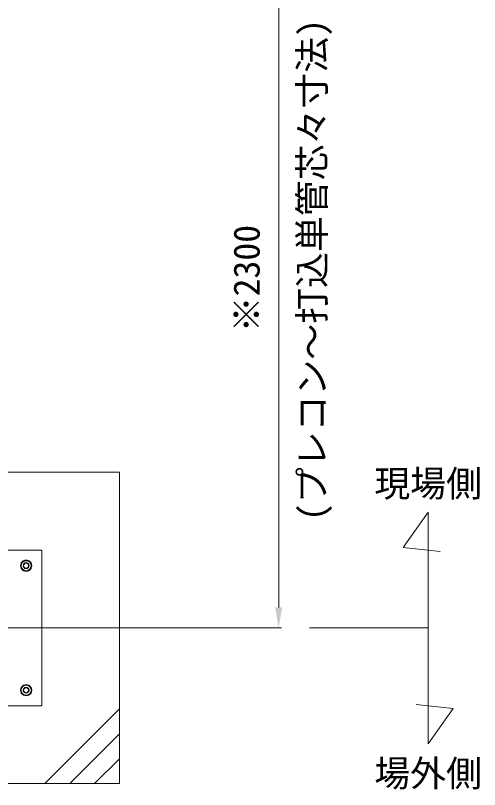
# Model space of a CAD drawing. Units: millimetres, scale not verified. Extents: x -20976 to 3174, y -17325 to 17325.
# Drawn here: x -6870 to -5380, y 13206 to 15692 of the extents above; entities that cross this region are included whole.
import ezdxf
from ezdxf.enums import TextEntityAlignment as Align

# ---------------------------------------------------------------- set-up
doc = ezdxf.new("R2010")
doc.units = ezdxf.units.MM
doc.header["$LTSCALE"] = 90
doc.linetypes.add('CHAIN2', pattern=[12, 9, -1, 1, -1])
for name, color, linetype, lineweight in [('0-6_ﾎﾞﾙﾄ類', 2, 'Continuous', 18), ('0-9_基礎工事用PCA大', 7, 'Continuous', 18), ('0-B_寸法', 3, 'Continuous', 18), ('1-4_通芯', 1, 'CHAIN2', 18), ('1-9_文字', 7, 'Continuous', 18)]:
    doc.layers.add(name, color=color, linetype=linetype, lineweight=lineweight)
doc.styles.add('ＭＳ ゴシック', font='')
doc.styles.get('ＭＳ ゴシック').set_extended_font_data('MS Gothic')

msp = doc.modelspace()

# ---------------------------------------------------------------- linework, layer by layer
at = {"layer": '0-6_ﾎﾞﾙﾄ類'}
for points in [[(-6845.48, 13941), (-6854.72, 13925), (-6845.48, 13909), (-6827, 13909), (-6817.76, 13925), (-6827, 13941)], [(-6845.48, 13509), (-6854.72, 13525), (-6845.48, 13541), (-6827, 13541), (-6817.76, 13525), (-6827, 13509)]]:
    msp.add_lwpolyline(points, close=True, dxfattribs=at)
for centre, radius in [((-6836.24, 13925), 16), ((-6836.24, 13925), 9.52), ((-6836.24, 13925), 8.08), ((-6836.24, 13525), 16), ((-6836.24, 13525), 9.52), ((-6836.24, 13525), 8.08)]:
    msp.add_circle(centre, radius, dxfattribs=at)
for centre, start, end in [((-6836.24, 13925), 122.734, 177.266), ((-6836.24, 13925), 62.734, 117.266), ((-6836.24, 13925), 2.734, 57.266), ((-6836.24, 13925), 182.734, 237.266), ((-6836.24, 13925), 242.734, 297.266), ((-6836.24, 13925), 302.734, 357.266), ((-6836.24, 13525), 122.734, 177.266), ((-6836.24, 13525), 62.734, 117.266), ((-6836.24, 13525), 2.734, 57.266), ((-6836.24, 13525), 182.734, 237.266), ((-6836.24, 13525), 242.734, 297.266), ((-6836.24, 13525), 302.734, 357.266)]:
    msp.add_arc(centre, 18, start, end, dxfattribs=at)
at = {"layer": '0-9_基礎工事用PCA大'}
for p, q in [((-6536.24, 13465), (-6776.24, 13225)), ((-6536.24, 13385), (-6696.24, 13225)), ((-6536.24, 13305), (-6616.24, 13225))]:
    msp.add_line(p, q, dxfattribs=at)
for points in [[(-7536.24, 13594.67), (-7536.24, 13225), (-6536.24, 13225), (-6536.24, 14225), (-6922.62, 14225)], [(-6922.62, 13975), (-6786.24, 13975), (-6786.24, 13475), (-7286.24, 13475), (-7286.24, 13647.18)]]:
    msp.add_lwpolyline(points, dxfattribs=at)
at = {"layer": '0-B_寸法'}
for p, q in [((-6025.24, 15959), (-6025.24, 13791)), ((-6845.9, 13725), (-6024.24, 13725))]:
    msp.add_line(p, q, dxfattribs=at)
at = {"layer": '0-B_寸法', "color": 91}
msp.add_solid([(-6036.24, 13791), (-6025.24, 13725), (-6014.24, 13791)], dxfattribs=at)
at = {"layer": '1-4_通芯'}
msp.add_line((-18886.24, 13725), (-5545.24, 13725), dxfattribs=at)
at = {"layer": '1-9_文字'}
for points in [[(-5545.24, 14096.94), (-5625.33, 13983.42), (-5506.53, 13970.92)], [(-5545.24, 14096.94), (-5545.24, 13353.06), (-5465.15, 13466.58), (-5583.95, 13479.08)]]:
    msp.add_lwpolyline(points, dxfattribs=at)

# ---------------------------------------------------------------- texts
at = {"layer": '0-B_寸法', "style": 'ＭＳ ゴシック'}
for s, p in [('(プレコン～打込単管芯々寸法)', (-5850.52, 14068.6)), ('※2300', (-6060.72, 14674.8))]:
    msp.add_text(s, height=84.46, rotation=90, dxfattribs=at).set_placement(p, align=Align.BOTTOM_LEFT)
at = {"layer": '1-9_文字', "style": 'ＭＳ ゴシック'}
for s, p in [('現場側', (-5718.04, 14121.42)), ('場外側', (-5718.04, 13190.34))]:
    msp.add_text(s, height=84.46, dxfattribs=at).set_placement(p, align=Align.BOTTOM_LEFT)

doc.saveas('drawing.dxf')
